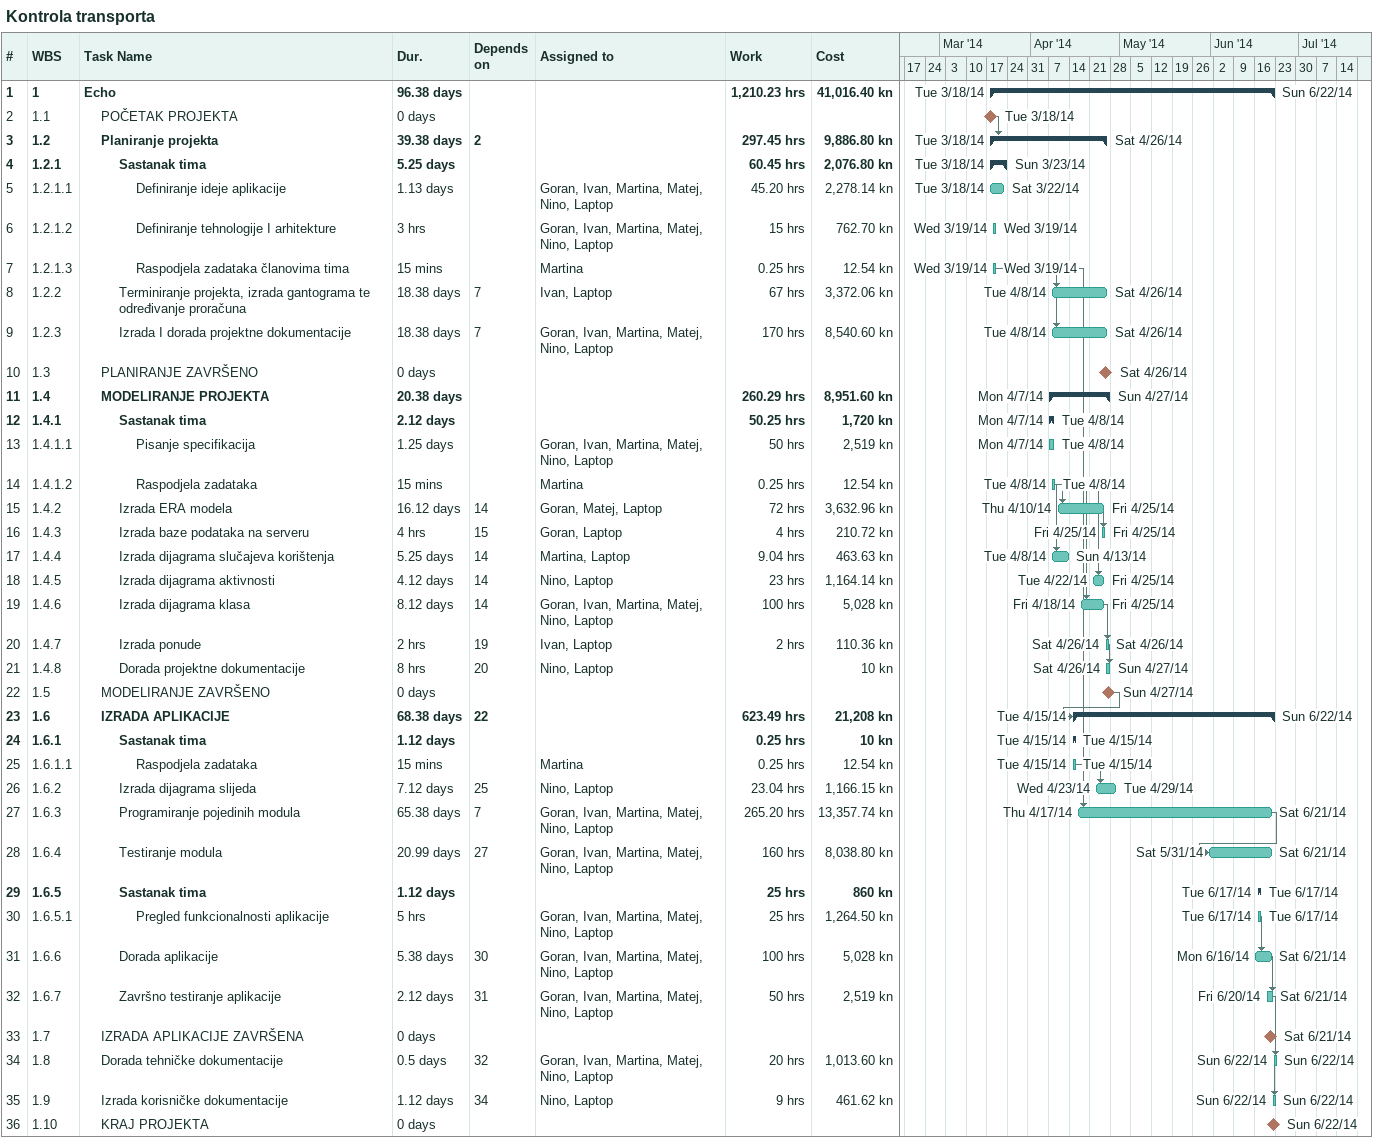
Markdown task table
Kontrola transporta

| ID | WBS | Task | Duration | Start | Finish | Predecessors | Resources | Work (h) | Cost (kn) |
|---|---|---|---|---|---|---|---|---|---|
| 1 | 1 | **Echo** | 96.38d | 2014-03-18 | 2014-06-22 |  |  | 1210.23 | 41016.40 |
| 2 | 1.1 | POČETAK PROJEKTA | 0d | 2014-03-18 | 2014-03-18 |  |  |  |  |
| 3 | 1.2 | **Planiranje projekta** | 39.38d | 2014-03-18 | 2014-04-26 | 2 |  | 297.45 | 9886.80 |
| 4 | 1.2.1 | **Sastanak tima** | 5.25d | 2014-03-18 | 2014-03-23 |  |  | 60.45 | 2076.80 |
| 5 | 1.2.1.1 | Definiranje ideje aplikacije | 1.13d | 2014-03-18 | 2014-03-22 |  | Goran, Ivan, Martina, Matej, Nino, Laptop | 45.20 | 2278.14 |
| 6 | 1.2.1.2 | Definiranje tehnologije I arhitekture | 3h | 2014-03-19 | 2014-03-19 |  | Goran, Ivan, Martina, Matej, Nino, Laptop | 15 | 762.70 |
| 7 | 1.2.1.3 | Raspodjela zadataka članovima tima | 15min | 2014-03-19 | 2014-03-19 |  | Martina | 0.25 | 12.54 |
| 8 | 1.2.2 | Terminiranje projekta, izrada gantograma te određivanje proračuna | 18.38d | 2014-04-08 | 2014-04-26 | 7 | Ivan, Laptop | 67 | 3372.06 |
| 9 | 1.2.3 | Izrada I dorada projektne dokumentacije | 18.38d | 2014-04-08 | 2014-04-26 | 7 | Goran, Ivan, Martina, Matej, Nino, Laptop | 170 | 8540.60 |
| 10 | 1.3 | PLANIRANJE ZAVRŠENO | 0d | 2014-04-26 | 2014-04-26 |  |  |  |  |
| 11 | 1.4 | **MODELIRANJE PROJEKTA** | 20.38d | 2014-04-07 | 2014-04-27 |  |  | 260.29 | 8951.60 |
| 12 | 1.4.1 | **Sastanak tima** | 2.12d | 2014-04-07 | 2014-04-08 |  |  | 50.25 | 1720 |
| 13 | 1.4.1.1 | Pisanje specifikacija | 1.25d | 2014-04-07 | 2014-04-08 |  | Goran, Ivan, Martina, Matej, Nino, Laptop | 50 | 2519 |
| 14 | 1.4.1.2 | Raspodjela zadataka | 15min | 2014-04-08 | 2014-04-08 |  | Martina | 0.25 | 12.54 |
| 15 | 1.4.2 | Izrada ERA modela | 16.12d | 2014-04-10 | 2014-04-25 | 14 | Goran, Matej, Laptop | 72 | 3632.96 |
| 16 | 1.4.3 | Izrada baze podataka na serveru | 4h | 2014-04-25 | 2014-04-25 | 15 | Goran, Laptop | 4 | 210.72 |
| 17 | 1.4.4 | Izrada dijagrama slučajeva korištenja | 5.25d | 2014-04-08 | 2014-04-13 | 14 | Martina, Laptop | 9.04 | 463.63 |
| 18 | 1.4.5 | Izrada dijagrama aktivnosti | 4.12d | 2014-04-22 | 2014-04-25 | 14 | Nino, Laptop | 23 | 1164.14 |
| 19 | 1.4.6 | Izrada dijagrama klasa | 8.12d | 2014-04-18 | 2014-04-25 | 14 | Goran, Ivan, Martina, Matej, Nino, Laptop | 100 | 5028 |
| 20 | 1.4.7 | Izrada ponude | 2h | 2014-04-26 | 2014-04-26 | 19 | Ivan, Laptop | 2 | 110.36 |
| 21 | 1.4.8 | Dorada projektne dokumentacije | 8h | 2014-04-26 | 2014-04-27 | 20 | Nino, Laptop |  | 10 |
| 22 | 1.5 | MODELIRANJE ZAVRŠENO | 0d | 2014-04-27 | 2014-04-27 |  |  |  |  |
| 23 | 1.6 | **IZRADA APLIKACIJE** | 68.38d | 2014-04-15 | 2014-06-22 | 22 |  | 623.49 | 21208 |
| 24 | 1.6.1 | **Sastanak tima** | 1.12d | 2014-04-15 | 2014-04-15 |  |  | 0.25 | 10 |
| 25 | 1.6.1.1 | Raspodjela zadataka | 15min | 2014-04-15 | 2014-04-15 |  | Martina | 0.25 | 12.54 |
| 26 | 1.6.2 | Izrada dijagrama slijeda | 7.12d | 2014-04-23 | 2014-04-29 | 25 | Nino, Laptop | 23.04 | 1166.15 |
| 27 | 1.6.3 | Programiranje pojedinih modula | 65.38d | 2014-04-17 | 2014-06-21 | 7 | Goran, Ivan, Martina, Matej, Nino, Laptop | 265.20 | 13357.74 |
| 28 | 1.6.4 | Testiranje modula | 20.99d | 2014-05-31 | 2014-06-21 | 27 | Goran, Ivan, Martina, Matej, Nino, Laptop | 160 | 8038.80 |
| 29 | 1.6.5 | **Sastanak tima** | 1.12d | 2014-06-17 | 2014-06-17 |  |  | 25 | 860 |
| 30 | 1.6.5.1 | Pregled funkcionalnosti aplikacije | 5h | 2014-06-17 | 2014-06-17 |  | Goran, Ivan, Martina, Matej, Nino, Laptop | 25 | 1264.50 |
| 31 | 1.6.6 | Dorada aplikacije | 5.38d | 2014-06-16 | 2014-06-21 | 30 | Goran, Ivan, Martina, Matej, Nino, Laptop | 100 | 5028 |
| 32 | 1.6.7 | Završno testiranje aplikacije | 2.12d | 2014-06-20 | 2014-06-21 | 31 | Goran, Ivan, Martina, Matej, Nino, Laptop | 50 | 2519 |
| 33 | 1.7 | IZRADA APLIKACIJE ZAVRŠENA | 0d | 2014-06-21 | 2014-06-21 |  |  |  |  |
| 34 | 1.8 | Dorada tehničke dokumentacije | 0.5d | 2014-06-22 | 2014-06-22 | 32 | Goran, Ivan, Martina, Matej, Nino, Laptop | 20 | 1013.60 |
| 35 | 1.9 | Izrada korisničke dokumentacije | 1.12d | 2014-06-22 | 2014-06-22 | 34 | Nino, Laptop | 9 | 461.62 |
| 36 | 1.10 | KRAJ PROJEKTA | 0d | 2014-06-22 | 2014-06-22 |  |  |  |  |
